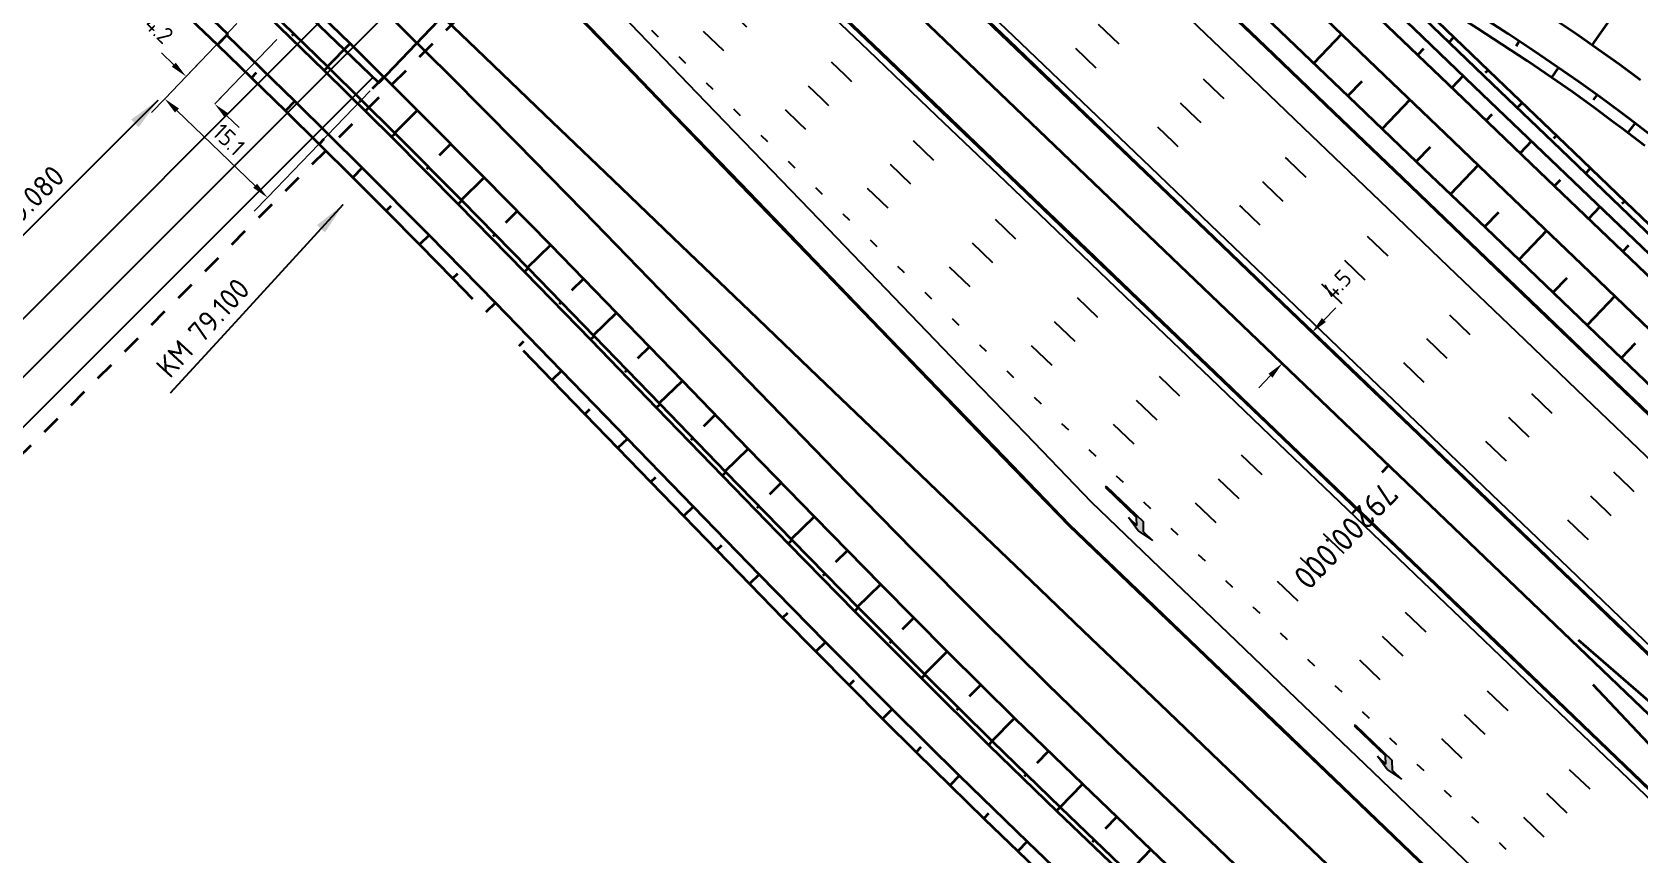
# Model space of a CAD drawing. Header units: metres. Extents: x 134219 to 139178, y 438661 to 444352.
# Drawn here: x 138157.6 to 138327.2, y 439430.1 to 439516.9 of the extents above; entities that cross this region are included whole.
import ezdxf

# ---------------------------------------------------------------- set-up
doc = ezdxf.new("R2010")
doc.units = ezdxf.units.M
for name, pattern in [('13strp', [4, 1, -3]), ('39strp', [12, 3, -9]), ('XX-FASEGRENS', [4, 2, -2])]:
    doc.linetypes.add(name, pattern=pattern)
doc.layers.get('DEFPOINTS').update_dxf_attribs({"color": 193})
for name, color, linetype, lineweight in [('N-WE-AM-KILOMETRERING-S', 7, 'Continuous', 25), ('N-WE-KG-FASEGRENS-G', 7, 'XX-FASEGRENS', 35), ('N-WE-KL-ET_LS_OV_KABEL-G', 10, 'KL-LS-OV-N', 35), ('N-WE-KL-ET_LS_OV_KABEL-M', 7, 'Continuous', 18), ('Utd-geleiderail-nw', 8, 'glm a2ee v014$0$f2m40080', 35), ('Utd-ondergr-nw', 8, '13strp', 35), ('X-XX-AL-AANPIJLING-G', 7, 'Continuous', 18), ('X-XX-AL-AANPIJLING-S', 7, 'Continuous', 25)]:
    doc.layers.add(name, color=color, linetype=linetype, lineweight=lineweight)
doc.layers.add('N-WE-KL-MONITORING-T25', color=2, linetype='Continuous')
doc.layers.add('Utd-weg-nw', color=8, linetype='Continuous')
doc.styles.add('alm a2ee v011$0$rtw_iso', font='NLCS-ISO.ttf')
doc.styles.add('ISO18', font='NLCS-ISO.ttf')
doc.styles.add('ISO25', font='NLCS-ISO.ttf')
doc.styles.add('NLCS_18', font='NLCS-ISO.ttf', dxfattribs={"height": 1.799999952316284})
doc.linetypes.add('glm a2ee v014$0$f2m40080', pattern='A,2,-1,[160,RTW.shx,S=0.5,R=0,X=0,Y=0],-1', length=4)
doc.linetypes.add('KL-LS-OV-N', pattern='A,4,-1,[103,NLCS.SHX,S=0.75,R=0,X=0,Y=0],-1,4,-1.5,["0V",Standard,S=1,R=0,X=0,Y=-0.5],-3', length=14.5)
doc.dimstyles.new('NLCS_t18_pijl_Dimension_l3_h1', dxfattribs={"dimtxt": 1.799999952316284, "dimasz": 1.8, "dimexe": 2, "dimexo": 2, "dimgap": 0.7, "dimtad": 1, "dimdec": 1, "dimzin": 0, "dimdsep": 46, "dimtxsty": 'NLCS_18', "dimcen": 2.5, "dimdle": 2, "dimclrd": 256, "dimclre": 256, "dimclrt": 256, "dimadec": 1, "dimazin": 0, "dimtfac": 1, "dimtdec": 1, "dimtofl": 0, "dimtmove": 1, "dimatfit": 0, "dimfxl": 0, "dimtolj": 1, "dimtzin": 0, "dimlwd": 18, "dimlwe": 18, "dimarcsym": 0})
doc.dimstyles.new('UTD', dxfattribs={"dimtxt": 1.8, "dimasz": 1.8, "dimexe": 0, "dimexo": 0, "dimgap": 0.5, "dimtad": 1, "dimdec": 1, "dimzin": 1, "dimdsep": 46, "dimtxsty": 'ISO18', "dimcen": 2.5, "dimclrd": 256, "dimclre": 256, "dimclrt": 1, "dimadec": 0, "dimazin": 0, "dimtfac": 1, "dimtdec": 1, "dimtmove": 0, "dimatfit": 3, "dimfxl": 0, "dimlwd": -1, "dimlwe": -1, "dimarcsym": 0})

# ---------------------------------------------------------------- blocks, each defined once
blk = doc.blocks.new('Dwm A2 aanvulling$0$pijlre_750')
blk.add_hatch(color=256).paths.add_polyline_path([(5.195908370714989, -0.3749999999999432), (3.999999999999678, -0.3749999999999431), (5.69999999999999, -0.6750000000000115), (7.499999999999659, -0.3750000000000568), (6.199999999999931, -0.3749999999999431), (5.450000000000045, 0.3749999999999432), (0, 0.375), (1.421085471520739e-14, 0.2250000000000227), (4.59590837071508, 0.2250000000000228)])
for p, q in [((0, 0.375), (5.450000000000017, 0.3749999999999432)), ((0, 0.375), (1.4210854715202e-14, 0.2250000000000796)), ((0, 0.2250000000000227), (4.59590837071508, 0.2250000000000227)), ((5.195908370714989, -0.3749999999999432), (4.59590837071508, 0.2250000000000227)), ((6.199999999999989, -0.375), (5.449999999999989, 0.375)), ((3.999999999999631, -0.3749999999999432), (5.195908370714989, -0.3749999999999432)), ((5.699999999999989, -0.6750000000000114), (4, -0.375)), ((5.699999999999989, -0.6750000000000114), (7.5, -0.375)), ((6.199999999999932, -0.3749999999999432), (7.500000000000171, -0.3750000000000568))]:
    blk.add_line(p, q)
blk = doc.blocks.new('*D506')
at = {"layer": 'DEFPOINTS', "color": 0, "transparency": 16777216}
for p in [(138292.7382424955, 439485.1908695087), (138289.5920107028, 439481.909346338), (138289.5920107028, 439481.909346338)]:
    blk.add_point(p, dxfattribs=at)
at = {"layer": 'N-WE-KL-ET_LS_OV_KABEL-M', "lineweight": 18, "transparency": 16777216}
for p, q in [((138292.7382424955, 439485.1908695087), (138291.2945823164, 439486.5750101401)), ((138289.5920107028, 439481.909346338), (138288.1483505237, 439483.2934869693))]:
    blk.add_line(p, q, dxfattribs=at)
at = {"layer": 'N-WE-KL-ET_LS_OV_KABEL-M', "linetype": 'Continuous', "lineweight": 18, "transparency": 16777216}
for p, q in [((138293.9839690637, 439486.4901636699), (138295.2296956319, 439487.789457831)), ((138288.3462841346, 439480.6100521768), (138287.1005575664, 439479.3107580157))]:
    blk.add_line(p, q, dxfattribs=at)
at = {"layer": 'N-WE-KL-ET_LS_OV_KABEL-M', "transparency": 16777216}
for points in [[(138293.7674200369, 439486.6977847646), (138294.2005180906, 439486.2825425752), (138292.7382424955, 439485.1908695087)], [(138288.1297351077, 439480.8176732715), (138288.5628331614, 439480.4024310821), (138289.5920107028, 439481.909346338)]]:
    blk.add_solid(points, dxfattribs=at)
at = {"layer": 'N-WE-KL-ET_LS_OV_KABEL-M', "transparency": 16777216, "insert": (138295.3808974318, 439490.2590652484), "char_height": 1.799999952316284, "attachment_point": 5, "rotation": 46.20578345149103, "style": 'NLCS_18'}
blk.add_mtext('\\A1;4.5', dxfattribs=at)
blk = doc.blocks.new('*D416')
at = {"layer": 'DEFPOINTS', "color": 0, "transparency": 16777216}
for p in [(138171.5767199156, 439509.8630472657), (138182.4297080916, 439499.423902519), (138182.4297080915, 439499.423902519)]:
    blk.add_point(p, dxfattribs=at)
at = {"layer": 'N-WE-KL-ET_LS_OV_KABEL-M', "lineweight": 18, "transparency": 16777216}
for p, q in [((138171.5767199155, 439509.8630472656), (138170.1902555026, 439508.4216186577)), ((138182.4297080915, 439499.423902519), (138181.0432436786, 439497.9824739111))]:
    blk.add_line(p, q, dxfattribs=at)
at = {"layer": 'N-WE-KL-ET_LS_OV_KABEL-M', "linetype": 'Continuous', "lineweight": 18, "transparency": 16777216}
blk.add_line((138172.8740056626, 439508.6152292939), (138181.1324223444, 439500.6717204906), dxfattribs=at)
at = {"layer": 'N-WE-KL-ET_LS_OV_KABEL-M', "transparency": 16777216}
for points in [[(138173.0819753245, 439508.8314435852), (138172.6660360007, 439508.3990150028), (138171.5767199155, 439509.8630472656)], [(138181.3403920063, 439500.8879347818), (138180.9244526825, 439500.4555061994), (138182.4297080915, 439499.423902519)]]:
    blk.add_solid(points, dxfattribs=at)
at = {"layer": 'N-WE-KL-ET_LS_OV_KABEL-M', "transparency": 16777216, "insert": (138178.3560165472, 439505.562276809), "char_height": 1.799999952316284, "attachment_point": 5, "rotation": 316.1134862241587, "style": 'NLCS_18'}
blk.add_mtext('\\A1;15.1', dxfattribs=at)
blk = doc.blocks.new('*D417')
at = {"layer": 'DEFPOINTS', "color": 0, "transparency": 16777216}
for p in [(138173.8372654156, 439512.213208527), (138176.8567035181, 439509.3089068827), (138176.8567035182, 439509.3089068828)]:
    blk.add_point(p, dxfattribs=at)
at = {"layer": 'N-WE-KL-ET_LS_OV_KABEL-M', "linetype": 'Continuous', "lineweight": 18, "transparency": 16777216}
for p, q in [((138172.5399796686, 439513.4610264986), (138171.2426939214, 439514.7088444702)), ((138178.1539892653, 439508.0610889111), (138179.4512750124, 439506.8132709395))]:
    blk.add_line(p, q, dxfattribs=at)
at = {"layer": 'N-WE-KL-ET_LS_OV_KABEL-M', "lineweight": 18, "transparency": 16777216}
for p, q in [((138173.8372654157, 439512.213208527), (138175.2237298286, 439513.6546371349)), ((138176.8567035182, 439509.3089068828), (138178.2431679311, 439510.7503354907))]:
    blk.add_line(p, q, dxfattribs=at)
at = {"layer": 'N-WE-KL-ET_LS_OV_KABEL-M', "transparency": 16777216}
for points in [[(138172.7479493305, 439513.6772407898), (138172.3320100066, 439513.2448122074), (138173.8372654157, 439512.213208527)], [(138178.3619589272, 439508.2773032023), (138177.9460196033, 439507.84487462), (138176.8567035182, 439509.3089068828)]]:
    blk.add_solid(points, dxfattribs=at)
at = {"layer": 'N-WE-KL-ET_LS_OV_KABEL-M', "transparency": 16777216, "insert": (138170.9795870949, 439517.1819383056), "char_height": 1.799999952316284, "attachment_point": 5, "rotation": 316.1134862244053, "style": 'NLCS_18'}
blk.add_mtext('\\A1;4.2', dxfattribs=at)
blk = doc.blocks.new('SAL-AM_KILOMETRERING-SO')
blk.add_lwpolyline([(-37, 0), (-28, 0), (-10, 0)])
at = {"style": 'ISO25'}
blk.add_text('KM', height=2.25, dxfattribs=at).set_placement((-36, 1))
blk.add_attdef('KM', (-31, 1), '', height=2.25, dxfattribs=at)

msp = doc.modelspace()

# ---------------------------------------------------------------- linework, layer by layer
at = {"layer": 'N-WE-KG-FASEGRENS-G'}
msp.add_line((138293.1951390869, 439608.9921483475), (138144.513216527, 439460.3162083622), dxfattribs=at)
at = {"layer": 'N-WE-KL-ET_LS_OV_KABEL-G', "elevation": 1.37949192828138, "flags": 128}
msp.add_lwpolyline([(138165.5447538795, 439600.7386003563), (138425.823441054, 439351.408441626), (138520.255649131, 439261.976351891), (138566.890607108, 439216.723339194), (138597.6478665852, 439187.421526507)], dxfattribs=at)
at = {"layer": 'N-WE-KL-ET_LS_OV_KABEL-G', "flags": 128}
msp.add_lwpolyline([(138208.2829448602, 439526.3020500853), (138194.1766166571, 439511.5540835012), (138186.1653091956, 439519.2599057898)], dxfattribs=at)
at = {"layer": 'N-WE-KL-ET_LS_OV_KABEL-M'}
for points in [[(138179.2062587663, 439517.7950471514), (138171.5767199156, 439509.8630472657)], [(138183.4078818313, 439516.1197963281), (138176.8567035182, 439509.3089068828)], [(138193.2586053747, 439510.6820943564), (138182.4297080917, 439499.4239025191)]]:
    msp.add_lwpolyline(points, dxfattribs=at)
at = {"layer": 'Utd-geleiderail-nw', "linetype": 'Continuous', "flags": 128}
for points in [[(138320.8285047903, 439452.7068555718), (138374.9943889105, 439405.7294733909)], [(138322.3641807384, 439447.9679811462), (138368.5606991667, 439399.0148117001), (138388.5882708042, 439379.8129413066), (138392.2224300882, 439376.3286119619)]]:
    msp.add_lwpolyline(points, dxfattribs=at)
at = {"layer": 'Utd-ondergr-nw', "color": 7, "linetype": 'Continuous'}
msp.add_line((138300.7962, 439471.12), (138300.1044, 439470.3982), dxfattribs=at)
at = {"layer": 'Utd-ondergr-nw', "linetype": 'Continuous', "flags": 128}
for points in [[(138048.3114865385, 439641.2600401377), (138055.5297874339, 439634.3393369809), (138062.7480883292, 439627.4186338242), (138069.9663892246, 439620.4979306674), (138077.18469012, 439613.5772275106), (138084.4029910153, 439606.6565243539), (138091.6212919107, 439599.7358211971), (138098.839592806, 439592.8151180404), (138106.0578937014, 439585.8944148836), (138113.2761945968, 439578.9737117268), (138120.4944954921, 439572.05300857), (138127.7127963875, 439565.1323054133), (138134.9310972828, 439558.2116022565), (138142.1493981782, 439551.2908990997), (138149.3676990735, 439544.370195943), (138156.5859999689, 439537.4494927862), (138163.8043008643, 439530.5287896295), (138171.0226017596, 439523.6080864727), (138178.240902655, 439516.6873833159)], [(138221.9633742295, 439581.641802259), (138224.4124207604, 439579.2937255712), (138231.6307216558, 439572.3730224145), (138238.8490225511, 439565.4523192577), (138246.0673234465, 439558.531616101), (138253.2856243418, 439551.6109129442), (138260.5039252372, 439544.6902097875), (138267.7222261326, 439537.7695066307), (138274.9405270279, 439530.8488034739), (138282.1588279233, 439523.9281003171), (138289.3771288186, 439517.0073971603), (138296.595429714, 439510.0866940036), (138303.8137306093, 439503.1659908468), (138311.0320315047, 439496.2452876901), (138318.2503324001, 439489.3245845333), (138325.4686332954, 439482.4038813766), (138332.6869341908, 439475.4831782198), (138339.9052350861, 439468.562475063), (138347.1235359815, 439461.6417719062), (138354.3418368768, 439454.7210687495), (138361.5601377722, 439447.8003655927), (138368.7784386676, 439440.879662436), (138375.9967395629, 439433.9589592792), (138383.2150404583, 439427.0382561224)], [(138327.410226004, 439511.8336567463), (138325.1968492789, 439513.4690362751), (138322.9465492538, 439515.0831185845), (138320.6614757051, 439516.6772235198), (138318.0316177856, 439518.4620299709), (138315.3627437258, 439520.225293624), (138312.6577527561, 439521.9694627819), (138309.919470554, 439523.6971448658), (138307.1506558367, 439525.4110929702), (138304.3540080049, 439527.1141928657), (138301.5321757357, 439528.8094504204), (138298.6877664283, 439530.4999794011), (138295.8233564107, 439532.1889896048), (138294.710034137, 439532.8429146205), (138287.1460601625, 439537.2188097097), (138278.4263374388, 439542.2511817844), (138274.0969896282, 439544.8539740364), (138269.7795893073, 439547.4949480593), (138267.0955522461, 439549.1415165117), (138265.460893489, 439550.1467283116), (138261.143489575, 439552.812693612), (138256.8299652263, 439555.4962302723), (138252.5276662635, 439558.197726594)], [(138252.5276662635, 439558.197726594), (138256.2130817771, 439554.6642542229), (138263.4313826725, 439547.7435510662), (138270.6496835678, 439540.8228479094), (138277.8679844632, 439533.9021447526), (138285.0862853586, 439526.9814415959), (138292.3045862539, 439520.0607384391), (138299.5228871493, 439513.1400352824), (138306.7411880446, 439506.2193321256), (138313.95948894, 439499.2986289688), (138321.1777898353, 439492.377925812), (138328.3960907307, 439485.4572226553), (138335.6143916261, 439478.5365194985), (138342.8326925214, 439471.6158163418), (138350.0509934168, 439464.695113185), (138357.2692943121, 439457.7744100282), (138364.4875952075, 439450.8537068715), (138371.7058961029, 439443.9330037147), (138378.9241969982, 439437.0123005579), (138386.1424978936, 439430.0915974011), (138390.2563538006, 439426.147348474), (138393.3607987889, 439423.1708942444), (138398.1971324637, 439418.533954026)], [(138210.2665110107, 439550.0901275505), (138217.4848119061, 439543.1694243937), (138224.7031128014, 439536.2487212369), (138231.9214136968, 439529.3280180802), (138239.1397145922, 439522.4073149234), (138246.3580154875, 439515.4866117666), (138253.5763163829, 439508.5659086098), (138260.7946172782, 439501.6452054531), (138268.0129181736, 439494.7245022963), (138275.231219069, 439487.8037991396), (138282.4495199643, 439480.8830959828), (138289.6678208597, 439473.962392826), (138296.886121755, 439467.0416896692), (138304.1044226504, 439460.1209865125), (138311.3227235457, 439453.2002833557), (138318.5410244411, 439446.279580199), (138325.7593253365, 439439.3588770422), (138332.9776262318, 439432.4381738855), (138340.1959271272, 439425.5174707287), (138347.4142280225, 439418.5967675719), (138354.6325289179, 439411.6760644151), (138361.8508298133, 439404.7553612583), (138369.0691307086, 439397.8346581016), (138373.8919866894, 439393.2106399157)], [(138210.3149559328, 439550.1406556568), (138217.5332568282, 439543.2199525), (138224.7515577236, 439536.2992493432), (138231.9698586189, 439529.3785461864), (138239.1881595143, 439522.4578430297), (138246.4064604096, 439515.5371398729), (138253.624761305, 439508.6164367161), (138260.8430622004, 439501.6957335594), (138268.0613630957, 439494.7750304026), (138275.2796639911, 439487.8543272458), (138282.4979648864, 439480.9336240891), (138289.7162657818, 439474.0129209323), (138296.9345666771, 439467.0922177755), (138304.1528675725, 439460.1715146188), (138311.3711684679, 439453.250811462), (138318.5894693632, 439446.3301083053), (138325.8077702586, 439439.4094051485), (138333.0260711539, 439432.4887019917), (138340.2443720493, 439425.5679988349), (138347.4626729446, 439418.6472956782), (138354.68097384, 439411.7265925214), (138361.8992747354, 439404.8058893646), (138369.1175756307, 439397.8851862079), (138373.9404153807, 439393.2611835837)], [(138153.4555572475, 439538.2690280716), (138155.4960437195, 439536.3126672364), (138162.7143446149, 439529.3919640797), (138169.9326455102, 439522.4712609229), (138177.1509464056, 439515.5505577662)], [(138197.6050845853, 439536.8842460623), (138204.5482875302, 439529.6766154449), (138211.4914904751, 439522.4689848276), (138218.43469342, 439515.2613542102), (138225.3778963648, 439508.0537235929), (138232.3210993097, 439500.8460929755), (138239.2643022546, 439493.6384623581), (138246.2075051995, 439486.4308317408), (138253.1507081444, 439479.2232011234), (138260.0939110892, 439472.0155705061), (138267.0371140341, 439464.8079398887), (138274.2554149294, 439457.8872367319), (138281.4737158248, 439450.9665335751), (138288.6920167202, 439444.0458304184), (138295.9103176155, 439437.1251272616), (138303.1286185109, 439430.2044241049), (138310.3469194062, 439423.2837209481)], [(138197.6535295075, 439536.9347741686), (138204.5967324523, 439529.7271435512), (138211.5399353972, 439522.5195129339), (138218.4831383421, 439515.3118823165), (138225.4263412869, 439508.1042516992), (138232.3695442318, 439500.8966210818), (138239.3127471767, 439493.6889904644), (138246.2559501216, 439486.4813598471), (138253.1991530665, 439479.2737292297), (138260.1423560113, 439472.0660986124), (138267.0855589562, 439464.858467995), (138274.3038598516, 439457.9377648382), (138281.5221607469, 439451.0170616814), (138288.7404616423, 439444.0963585247), (138295.9587625376, 439437.1756553679), (138303.177063433, 439430.2549522112), (138310.3953643283, 439423.3342490544)], [(138281.7856373235, 439535.6874800649), (138287.8545666213, 439529.868761954), (138295.0728675166, 439522.9480587972), (138302.291168412, 439516.0273556405), (138309.5094693073, 439509.1066524837), (138316.7277702027, 439502.185949327), (138323.9460710981, 439495.2652461702), (138331.1643719934, 439488.3445430134), (138338.3826728888, 439481.4238398566), (138345.6009737841, 439474.5031366999), (138352.8192746795, 439467.5824335431), (138360.0375755749, 439460.6617303864), (138367.2558764702, 439453.7410272296), (138374.4741773656, 439446.8203240728), (138381.6924782609, 439439.8996209161), (138384.8682237111, 439436.8548058161)], [(138328.5681356104, 439505.9414946997), (138326.150987883, 439507.7960711665), (138325.288262934, 439508.4428938927), (138323.1177407828, 439510.0518286634), (138320.9073273272, 439511.6419597777), (138318.6590980609, 439513.2144957266), (138316.0672456392, 439514.9776014567), (138313.4322976399, 439516.7219555146), (138310.7570801782, 439518.4498827286), (138308.0443567362, 439520.1638817606), (138305.2968340935, 439521.8666120569), (138302.5171694001, 439523.5608811793), (138299.7079782897, 439525.2496324927), (138296.8718439428, 439526.9359331715), (138294.011327007, 439528.622962482), (138292.8983334917, 439529.2767204627), (138285.329943798, 439533.6548622702), (138281.7856376272, 439535.6874803816)], [(138190.0234542771, 439528.9765974315), (138197.2417551725, 439522.0558942747), (138204.4600560678, 439515.1351911179), (138211.6783569632, 439508.2144879611), (138218.8966578585, 439501.2937848044), (138226.1149587539, 439494.3730816476), (138233.3332596493, 439487.4523784908), (138240.5515605446, 439480.5316753341), (138247.76986144, 439473.6109721773), (138254.9881623353, 439466.6902690206), (138262.2064632307, 439459.7695658638), (138269.424764126, 439452.848862707), (138276.6430650214, 439445.9281595502), (138283.8613659168, 439439.0074563935), (138291.0796668121, 439432.0867532367), (138298.2979677075, 439425.16605008)], [(138187.4281231199, 439526.2696642209), (138194.6055726424, 439519.3063530379), (138201.7109315071, 439512.2678512208), (138208.7586178455, 439505.1691968961), (138215.7630497891, 439498.0254281908), (138222.7386454696, 439490.8515832318), (138229.6998230185, 439483.6627001459), (138236.6610005674, 439476.4738170601), (138243.636596248, 439469.2999721011), (138250.6410281916, 439462.1562033958), (138257.6887145299, 439455.0575490711), (138264.7940733946, 439448.0190472539), (138271.9715229172, 439441.055736071), (138279.1898238125, 439434.1350329143), (138286.4081247079, 439427.2143297575)], [(138294.2642848323, 439526.1271973483), (138296.2737491681, 439524.2005796616), (138303.4920500636, 439517.279876505), (138310.710350959, 439510.3591733483), (138317.9286518544, 439503.4384701916), (138325.1469527498, 439496.5177670349), (138332.3652536453, 439489.5970638782), (138339.5835545407, 439482.6763607215), (138346.8018554361, 439475.7556575648), (138354.0201563316, 439468.8349544081), (138361.238457227, 439461.9142512514), (138368.4567581224, 439454.9935480948), (138375.6750590178, 439448.0728449381), (138382.8933599133, 439441.1521417813), (138384.6235052856, 439439.493327233)], [(138183.9677715415, 439522.6605137732), (138191.1452210641, 439515.6972025902), (138198.2505799288, 439508.6587007731), (138205.2982662671, 439501.5600464484), (138212.3026982108, 439494.4162777431), (138219.2782938913, 439487.2424327841), (138226.2394714401, 439480.0535496982), (138233.200648989, 439472.8646666124), (138240.1762446696, 439465.6908216534), (138247.1806766132, 439458.5470529482), (138254.2283629516, 439451.4483986234), (138261.3337218162, 439444.4098968062), (138268.5111713388, 439437.4465856234), (138275.7294722341, 439430.5258824666), (138282.9477731295, 439423.6051793098), (138290.1660740249, 439416.6844761531), (138297.3843749202, 439409.7637729963), (138304.6026758156, 439402.8430698396), (138311.8209767109, 439395.9223666828), (138319.0392776063, 439389.0016635261), (138326.2575785017, 439382.0809603693), (138329.9511760056, 439378.5396433369)], [(138253.4378948169, 439522.8709335825), (138260.6561957122, 439515.9502304257), (138267.8744966076, 439509.029527269), (138275.0927975029, 439502.1088241122), (138282.3110983983, 439495.1881209555), (138289.5293992936, 439488.2674177987), (138296.747700189, 439481.346714642), (138303.9660010844, 439474.4260114852), (138311.1843019797, 439467.5053083284), (138318.4026028751, 439460.5846051716), (138325.6209037704, 439453.6639020149), (138332.8392046658, 439446.7431988581)], [(138253.486339739, 439522.9214616888), (138260.7046406343, 439516.000758532), (138267.9229415297, 439509.0800553753), (138275.141242425, 439502.1593522185), (138282.3595433204, 439495.2386490618), (138289.5778442158, 439488.317945905), (138296.7961451111, 439481.3972427482), (138304.0144460065, 439474.4765395914), (138311.2327469018, 439467.5558364347), (138318.4510477972, 439460.6351332779), (138325.6693486926, 439453.7144301212), (138332.8876495879, 439446.7937269644)], [(138280.5532247909, 439522.2534545094), (138287.7715256862, 439515.3327513526), (138294.9898265816, 439508.4120481959), (138302.2081274769, 439501.4913450391), (138309.4264283723, 439494.5706418824), (138316.6447292677, 439487.6499387256), (138323.863030163, 439480.7292355688), (138331.0813310584, 439473.808532412)], [(138280.601669713, 439522.3039826157), (138287.8199706083, 439515.3832794589), (138295.0382715037, 439508.4625763022), (138302.2565723991, 439501.5418731454), (138309.4748732944, 439494.6211699886), (138316.6931741898, 439487.7004668319), (138323.9114750851, 439480.7797636751), (138331.1297759805, 439473.8590605183)], [(138299.9686067974, 439522.7361058178), (138304.5301555371, 439518.3626216393), (138311.7484564325, 439511.4419184826), (138318.9667573279, 439504.5212153259), (138326.1850582233, 439497.6005121692), (138333.4033591188, 439490.6798090125), (138340.6216600142, 439483.7591058558), (138347.8399609097, 439476.8384026992), (138355.0582618051, 439469.9176995424), (138362.2765627005, 439462.9969963857), (138369.4948635959, 439456.0762932291), (138376.7131644913, 439449.1555900724), (138383.9314653868, 439442.2348869157), (138385.6616107591, 439440.5760723673)], [(138300.4267821613, 439523.3357939431), (138305.0491823225, 439518.9039671392), (138312.2674832179, 439511.9832639825), (138319.4857841133, 439505.0625608258), (138326.7040850088, 439498.141857669), (138333.9223859042, 439491.2211545124), (138341.1406867996, 439484.3004513557), (138348.3589876951, 439477.379748199), (138355.5772885905, 439470.4590450423), (138362.7955894859, 439463.5383418857), (138370.0138903813, 439456.6176387289), (138377.2321912768, 439449.6969355723), (138384.4504921722, 439442.7762324155), (138386.2474818382, 439441.0533294451)], [(138327.8702575542, 439504.8745229717), (138325.4689928204, 439506.7188779692), (138324.6119210225, 439507.3621422707), (138322.4550580838, 439508.9626481963), (138320.2573578366, 439510.5451452487), (138318.020872098, 439512.110806427), (138315.4411333232, 439513.8669953981), (138312.816998715, 439515.6053223238), (138310.1512710844, 439517.3280726771), (138307.4466940898, 439519.0377104544), (138304.7059579567, 439520.7368652531), (138301.931706368, 439522.4283197074), (138300.426782172, 439523.3357939543)], [(138322.2960724772, 439515.5369018951), (138325.734546962, 439520.4330782351)], [(138181.2514137184, 439519.8273496188), (138188.428863241, 439512.8640384359), (138195.5342221057, 439505.8255366188), (138202.5819084441, 439498.7268822941), (138209.5863403877, 439491.5831135888), (138216.5619360682, 439484.4092686298), (138223.5231136171, 439477.2203855439), (138230.484291166, 439470.031502458), (138237.4598868465, 439462.857657499), (138244.4643187901, 439455.7138887938), (138251.5120051285, 439448.6152344691), (138258.6173639932, 439441.5767326519), (138265.7948135157, 439434.613421469), (138273.0131144111, 439427.6927183123), (138280.2314153064, 439420.7720151555), (138287.4497162018, 439413.8513119987), (138294.6680170971, 439406.9306088419), (138301.8863179925, 439400.0099056852), (138309.1046188879, 439393.0892025284), (138316.3229197832, 439386.1684993717), (138323.5412206786, 439379.2477962149), (138326.2062103049, 439376.6926793825)], [(138181.6147324682, 439520.2062914688), (138188.7921819908, 439513.2429802858), (138195.8975408555, 439506.2044784687), (138202.9452271938, 439499.105824144), (138209.9496591375, 439491.9620554387), (138216.925254818, 439484.7882104797), (138223.8864323669, 439477.5993273938), (138230.8476099158, 439470.410444308), (138237.8232055963, 439463.236599349), (138244.8276375399, 439456.0928306437), (138251.8753238783, 439448.994176319), (138258.980682743, 439441.9556745018), (138266.1581322655, 439434.9923633189), (138273.3764331609, 439428.0716601622), (138280.5947340562, 439421.1509570054), (138287.8130349516, 439414.2302538487), (138295.0313358469, 439407.3095506919), (138302.2496367423, 439400.3888475351), (138309.4679376376, 439393.4681443783), (138316.686238533, 439386.5474412216), (138323.9045394284, 439379.6267380648), (138326.9484898517, 439376.7082843166)], [(138178.240902655, 439516.6873833159), (138177.1509464056, 439515.5505577662)], [(138178.137275006, 439516.5789418097), (138177.1509464056, 439515.5505577662)], [(138177.1509464056, 439515.5505577662), (138180.7495836323, 439512.0792408869), (138184.3283959282, 439508.5872465833), (138187.8891855595, 439505.076454621), (138191.4337547928, 439501.5487447661), (138194.9639058946, 439498.0059967843), (138198.4814411312, 439494.4500904414), (138201.9881627691, 439490.8829055034), (138204.0933272102, 439488.7302695476)], [(138178.1370972979, 439516.5791142159), (138185.3145468205, 439509.615803033), (138192.4199056852, 439502.5773012158), (138199.4675920235, 439495.4786468911), (138206.4720239671, 439488.3348781859), (138213.4476196476, 439481.1610332269), (138220.4087971965, 439473.972150141), (138227.3699747454, 439466.7832670551), (138234.3455704259, 439459.6094220961), (138241.3500023696, 439452.4656533909), (138248.3976887079, 439445.3669990662), (138255.5030475726, 439438.328497249), (138262.6804970952, 439431.3651860661), (138269.8987979905, 439424.4444829093), (138277.1170988859, 439417.5237797525), (138284.3353997812, 439410.6030765958), (138291.5537006766, 439403.682373439), (138298.772001572, 439396.7616702823), (138305.9903024673, 439389.8409671255), (138313.2086033627, 439382.9202639688), (138320.426904258, 439375.999560812), (138323.0918938843, 439373.4444439795)], [(138185.0228311328, 439516.5341625019), (138185.2056025226, 439516.7225545887)], [(138188.7792861879, 439513.255491344), (138191.1593474179, 439515.6832091567)], [(138295.8374716356, 439516.6735076534), (138292.9100142003, 439513.6201663746)], [(138307.1869076929, 439515.8154026611), (138307.7059344783, 439516.356748161)], [(138314.2682957209, 439515.4062989222), (138314.6188220127, 439515.9364680572)], [(138304.4912953496, 439515.1198821809), (138303.8908545238, 439514.4936217487)], [(138181.2392193361, 439512.58687845), (138180.7495621026, 439512.0792616549)], [(138188.4287057674, 439512.8641912114), (138188.7942277073, 439513.2409538183)], [(138193.5152920646, 439510.9568721319), (138194.7115405073, 439512.1644400149)], [(138308.7008866231, 439512.2857910349), (138307.5000049715, 439511.0332701703)], [(138311.0555715333, 439512.6257238326), (138311.315084926, 439512.8963965826)], [(138318.0418848331, 439512.096096374), (138318.7641747149, 439513.1409993006)], [(138297.9828933656, 439511.6864854356), (138296.519164648, 439510.1598147962)], [(138322.4692035942, 439509.7355470338), (138322.8430562066, 439510.2494317364)], [(138185.3232599769, 439509.607171862), (138184.3282325217, 439508.5874060257)], [(138192.1656028997, 439509.5318801914), (138192.3503049862, 439509.7183370347)], [(138195.8611807214, 439506.2404964764), (138198.2636252235, 439508.6455611364)], [(138303.0557725309, 439509.7528044966), (138300.1283150956, 439506.6994632179)], [(138314.4052085883, 439508.8946995044), (138314.9242353737, 439509.4360450043)], [(138311.709596245, 439508.1991790243), (138311.1091554192, 439507.572918592)], [(138326.0806701013, 439506.2490630279), (138326.8503687964, 439507.2594654106)], [(138188.3847077519, 439505.5800615152), (138187.8886716597, 439505.0769613051)], [(138195.5330942382, 439505.8266538737), (138195.9039973841, 439506.1979752472)], [(138200.5803369943, 439503.8999560648), (138201.7863900579, 439505.0973201073)], [(138315.9191875186, 439505.3650878782), (138314.7183058669, 439504.1125670135)], [(138318.2738724287, 439505.705020676), (138318.5333858214, 439505.9756934259)], [(138305.201194261, 439504.7657822788), (138303.7374655433, 439503.2391116395)], [(138192.4396033772, 439502.5574610726), (138191.432623225, 439501.5498709517)], [(138199.2420854062, 439502.4633025522), (138199.4283021705, 439502.6481831293)], [(138310.2740734263, 439502.8321013398), (138307.346615991, 439499.7787600611)], [(138321.6235094838, 439501.9739963477), (138322.1425362692, 439502.5153418476)], [(138202.8895745744, 439499.1618792362), (138205.3090865232, 439501.5490109487)], [(138318.9278971404, 439501.2784758675), (138318.3274563146, 439500.6522154352)], [(138195.4640715346, 439498.5066634215), (138194.9618571815, 439498.0080528079)], [(138202.5786336481, 439498.7301807729), (138202.9521774956, 439499.0987355823)], [(138323.137488414, 439498.4443847215), (138321.9366067622, 439497.1918638568)], [(138325.4921733242, 439498.7843175193), (138325.7516867169, 439499.0549902692)], [(138207.5963372794, 439496.7892259095), (138208.8096273755, 439497.9788350381)], [(138312.4194951564, 439497.8450791221), (138310.9557664387, 439496.3184084827)], [(138199.4922890052, 439495.4534586209), (138198.4781660628, 439494.4534012359)], [(138206.2665302609, 439495.343707547), (138206.4538652387, 439495.5273899662)], [(138317.4923743216, 439495.9113981831), (138314.5649168863, 439492.8580569043)], [(138209.8786401253, 439492.0344872078), (138212.310136591, 439494.4086279611)], [(138326.1461980358, 439494.3577727108), (138325.5457572099, 439493.7315122784)], [(138209.5797361958, 439491.5898491556), (138209.9551474273, 439491.9564111694)], [(138202.4895223574, 439491.3840810745), (138201.98336157, 439490.8877894853)], [(138214.5777318024, 439489.6395189129), (138215.7957902049, 439490.8239106478)], [(138319.6377960517, 439490.9243759653), (138318.174067334, 439489.397705326)], [(138206.4984457704, 439488.3077054641), (138205.4792713792, 439487.3130723001)], [(138213.2534899446, 439488.1880352771), (138213.4415619411, 439488.3709113311)], [(138324.710675217, 439488.9906950263), (138321.7832177817, 439485.9373537475)], [(138216.8428651601, 439484.8729416853), (138219.2814371051, 439487.2391867532)], [(138216.5510715727, 439484.4204418987), (138216.9275918628, 439484.7857969883)], [(138209.4768216489, 439484.2261088609), (138208.9677361511, 439483.7310887108)], [(138209.4220645159, 439483.2631458678), (138212.4614687553, 439480.1324767771), (138215.942958663, 439476.5389751171), (138219.4226463042, 439472.9435936912), (138222.9023339455, 439469.3482122654), (138226.3838238531, 439465.7547106054), (138229.8689182937, 439462.164968477), (138233.3594195336, 439458.5808656464), (138236.8571298393, 439455.0042818791), (138240.3638514773, 439451.4370969411), (138243.8813867139, 439447.8811905983), (138247.4115378156, 439444.3384426165), (138250.956107049, 439440.8107327615), (138254.5168966803, 439437.2999407992), (138258.0957089761, 439433.8079464955), (138261.6943462029, 439430.3366296163), (138268.9126470982, 439423.4159264596)], [(138221.5392003564, 439482.4654547495), (138222.7596260243, 439483.6472235668)], [(138326.8560969471, 439484.0036728085), (138325.3923682294, 439482.4770021692)], [(138213.4727986215, 439481.1350306292), (138212.4506067087, 439480.1436649808)], [(138220.2177220446, 439481.0109715674), (138220.4061603192, 439481.1934418496)], [(138223.7969514749, 439477.6917352754), (138226.2378149457, 439480.0552603778)], [(138216.4407515595, 439477.0474427831), (138215.9297413551, 439476.5526176722)], [(138223.5074726903, 439477.2365380976), (138223.8843526305, 439477.60147516)], [(138228.4955776156, 439475.2815289745), (138229.7160038706, 439476.4632971854)], [(138220.4302128935, 439473.9500339199), (138219.4070032964, 439472.9597568028)], [(138227.174100747, 439473.8270443021), (138227.3625398775, 439474.0095137003)], [(138230.7557937991, 439470.5052638013), (138233.19419279, 439472.8713339986)], [(138223.3962013915, 439469.8626126882), (138222.8842581396, 439469.3668890615)], [(138230.4638505247, 439470.0526117287), (138230.8403514705, 439470.4179401827)], [(138235.4617724256, 439468.1022132696), (138236.6798325853, 439469.2866031972)], [(138227.3855977, 439466.7672000898), (138226.3633714262, 439465.7758210587)], [(138234.1375348869, 439466.6507251918), (138234.3256094455, 439466.833598611)], [(138237.7342859435, 439463.3280461346), (138240.165486187, 439465.7018858964)], [(138230.3580854222, 439462.6860842827), (138229.8462061759, 439462.1883625766)], [(138237.4351138791, 439462.8831345242), (138237.8105048447, 439463.2496610611)], [(138242.4526882001, 439460.9420588244), (138243.6659812393, 439462.1316649513)], [(138234.3538504407, 439459.6009773699), (138233.334620397, 439458.6063297988)], [(138241.1228884154, 439459.4965330841), (138241.3102276842, 439459.680211127)], [(138244.74735303, 439456.1747122258), (138247.1665220627, 439458.5614890702)], [(138244.436089849, 439455.7426792835), (138244.8096247026, 439456.1112018042)], [(138237.3412633925, 439455.53236266), (138236.8304645358, 439455.0315484859)], [(138249.4831401822, 439453.8157991194), (138250.6891973957, 439455.013158982)], [(138248.144898794, 439452.3791353333), (138248.3311216085, 439452.5640098165)], [(138241.3497542893, 439452.4659064061), (138240.3355788285, 439451.4658570702)], [(138251.8098082778, 439449.0601657202), (138254.211962177, 439451.4649180064)], [(138244.3604595525, 439448.4160934688), (138243.8517905243, 439447.9111096385)], [(138251.4814405384, 439448.6460200985), (138251.8523497701, 439449.0173165731)], [(138256.5677650985, 439446.7384484436), (138257.7640189256, 439447.9460109929)], [(138248.3879799909, 439445.3767779956), (138247.3809109479, 439444.3691787721)], [(138255.2180891677, 439445.3134433936), (138255.4027991041, 439445.4998924609)], [(138258.9362685361, 439441.9996707984), (138261.31621193, 439444.4272419352)], [(138251.4301757954, 439441.3521582544), (138250.9247323717, 439440.8419582083)], [(138258.5855718792, 439441.6082256217), (138258.9530533431, 439441.9830439261)], [(138263.7209385929, 439439.7253729833), (138264.9046849179, 439440.9454729574)], [(138255.4828094704, 439438.3485449231), (138254.4850246703, 439437.3313652888)], [(138262.3566769352, 439438.3146921743), (138262.5394552572, 439438.5030775358)], [(138266.1330736249, 439435.016674338), (138268.493337005, 439437.463887872)], [(138258.5645950421, 439434.3557598436), (138258.0635317318, 439433.8393431558)], [(138265.7625505367, 439434.6447218859), (138266.1269875339, 439435.0225788512)], [(138270.9258558059, 439432.7763294367), (138272.1023844021, 439434.0034319028)], [(138262.650284529, 439431.3944972439), (138261.6619708846, 439430.3678594908)], [(138269.5531775332, 439431.3736489377), (138269.7348394486, 439431.5631174268)], [(138273.3585245533, 439428.0888304296), (138275.7115335331, 439430.5430815868)]]:
    msp.add_lwpolyline(points, dxfattribs=at)
at = {"layer": 'Utd-weg-nw', "linetype": '39strp', "flags": 128}
for points in [[(138073.3587810831, 439711.2773342855), (138073.6309110268, 439711.0164237766), (138080.8492119222, 439704.0957206198), (138088.0675128176, 439697.175017463), (138095.2858137129, 439690.2543143063), (138102.5041146083, 439683.3336111495), (138109.7224155036, 439676.4129079927), (138116.940716399, 439669.492204836), (138124.1590172944, 439662.5715016792), (138131.3773181897, 439655.6507985225), (138138.5956190851, 439648.7300953657), (138145.8139199804, 439641.8093922089), (138153.0322208758, 439634.8886890521), (138160.2505217711, 439627.9679858953), (138167.4688226665, 439621.0472827386), (138174.6871235619, 439614.1265795819), (138181.9054244572, 439607.2058764251), (138189.1237253526, 439600.2851732683), (138196.3420262479, 439593.3644701116), (138203.5603271433, 439586.4437669548), (138210.7786280386, 439579.523063798), (138217.996928934, 439572.6023606412), (138225.2152298294, 439565.6816574845), (138232.4335307247, 439558.7609543277), (138239.6518316201, 439551.840251171), (138246.8701325154, 439544.9195480142), (138254.0884334108, 439537.9988448574), (138261.3067343062, 439531.0781417007), (138268.5250352015, 439524.1574385439), (138275.7433360969, 439517.2367353871), (138282.9616369922, 439510.3160322303), (138290.1799378876, 439503.3953290736), (138297.3982387829, 439496.4746259168), (138304.6165396783, 439489.5539227601), (138311.8348405737, 439482.6332196033), (138319.053141469, 439475.7125164465), (138326.2714423644, 439468.7918132897), (138333.4897432597, 439461.871110133), (138340.7080441551, 439454.9504069762), (138347.9263450505, 439448.0297038195), (138355.1446459458, 439441.1090006627), (138362.3629468412, 439434.188297506), (138369.5812477365, 439427.2675943492), (138376.7995486319, 439420.3468911924), (138384.0178495272, 439413.4261880356), (138388.8556897745, 439408.787803358)], [(138070.9365349782, 439708.7509289721), (138071.208664922, 439708.4900184632), (138078.4269658173, 439701.5693153064), (138085.6452667127, 439694.6486121496), (138092.863567608, 439687.7279089928), (138100.0818685034, 439680.8072058361), (138107.3001693987, 439673.8865026793), (138114.5184702941, 439666.9657995226), (138121.7367711895, 439660.0450963658), (138128.9550720848, 439653.1243932091), (138136.1733729802, 439646.2036900523), (138143.3916738755, 439639.2829868955), (138150.6099747709, 439632.3622837387), (138157.8282756663, 439625.4415805819), (138165.0465765616, 439618.5208774252), (138172.264877457, 439611.6001742685), (138179.4831783523, 439604.6794711117), (138186.7014792477, 439597.7587679549), (138193.919780143, 439590.8380647982), (138201.1380810384, 439583.9173616414), (138208.3563819338, 439576.9966584846), (138215.5746828291, 439570.0759553278), (138222.7929837245, 439563.1552521711), (138230.0112846198, 439556.2345490143), (138237.2295855152, 439549.3138458576), (138244.4478864105, 439542.3931427008), (138251.6661873059, 439535.472439544), (138258.8844882013, 439528.5517363872), (138266.1027890966, 439521.6310332305), (138273.321089992, 439514.7103300737), (138280.5393908873, 439507.7896269169), (138287.7576917827, 439500.8689237602), (138294.9759926781, 439493.9482206034), (138302.1942935734, 439487.0275174467), (138309.4125944688, 439480.1068142899), (138316.6308953641, 439473.1861111331), (138323.8491962595, 439466.2654079763), (138331.0674971548, 439459.3447048196), (138338.2857980502, 439452.4240016628), (138345.5040989456, 439445.5032985061), (138352.7223998409, 439438.5825953493), (138359.9407007363, 439431.6618921926), (138367.1590016316, 439424.7411890358), (138374.377302527, 439417.820485879), (138381.5956034223, 439410.8997827222), (138386.4277214091, 439406.2668843865)], [(138068.5142888734, 439706.2245236587), (138068.7864188171, 439705.9636131498), (138076.0047197124, 439699.042909993), (138083.2230206078, 439692.1222068362), (138090.4413215031, 439685.2015036794), (138097.6596223985, 439678.2808005227), (138104.8779232939, 439671.3600973659), (138112.0962241892, 439664.4393942092), (138119.3145250846, 439657.5186910524), (138126.5328259799, 439650.5979878957), (138133.7511268753, 439643.6772847389), (138140.9694277706, 439636.7565815821), (138148.187728666, 439629.8358784253), (138155.4060295614, 439622.9151752685), (138162.6243304567, 439615.9944721118), (138169.8426313521, 439609.0737689551), (138177.0609322474, 439602.1530657983), (138184.2792331428, 439595.2323626415), (138191.4975340381, 439588.3116594848), (138198.7158349335, 439581.390956328), (138205.9341358289, 439574.4702531712), (138213.1524367242, 439567.5495500144), (138220.3707376196, 439560.6288468577), (138227.5890385149, 439553.7081437009), (138234.8073394103, 439546.7874405442), (138242.0256403057, 439539.8667373874), (138249.243941201, 439532.9460342306), (138256.4622420964, 439526.0253310738), (138263.6805429917, 439519.1046279171), (138270.8988438871, 439512.1839247603), (138278.1171447824, 439505.2632216035), (138285.3354456778, 439498.3425184468), (138292.5537465732, 439491.42181529), (138299.7720474685, 439484.5011121333), (138306.9903483639, 439477.5804089765), (138314.2086492592, 439470.6597058197), (138321.4269501546, 439463.7390026629), (138328.64525105, 439456.8182995062), (138335.8635519453, 439449.8975963494), (138343.0818528407, 439442.9768931927), (138350.300153736, 439436.0561900359), (138357.5184546314, 439429.1354868792), (138364.7367555267, 439422.2147837224), (138371.9550564221, 439415.2940805656), (138379.1733573175, 439408.3733774088), (138383.9997530436, 439403.745965415)], [(138207.2906086533, 439546.9862581654), (138214.5089095487, 439540.0655550087), (138221.727210444, 439533.1448518519), (138228.9455113394, 439526.2241486951), (138236.1638122348, 439519.3034455384), (138243.3821131301, 439512.3827423816), (138250.6004140255, 439505.4620392248), (138257.8187149208, 439498.5413360681), (138265.0370158162, 439491.6206329113), (138272.2553167116, 439484.6999297545), (138279.4736176069, 439477.7792265977), (138286.6919185023, 439470.858523441), (138293.9102193976, 439463.9378202842), (138301.128520293, 439457.0171171275), (138308.3468211883, 439450.0964139707), (138315.5651220837, 439443.175710814), (138322.7834229791, 439436.2550076572), (138330.0017238744, 439429.3343045004), (138337.2200247698, 439422.4136013436), (138344.4383256651, 439415.4928981869), (138351.6566265605, 439408.5721950301), (138358.8749274559, 439401.6514918733), (138366.0932283512, 439394.7307887166), (138370.9170813688, 439390.1058146)], [(138204.8683625484, 439544.459852852), (138212.0866634438, 439537.5391496953), (138219.3049643392, 439530.6184465385), (138226.5232652345, 439523.6977433817), (138233.7415661299, 439516.777040225), (138240.9598670252, 439509.8563370682), (138248.1781679206, 439502.9356339114), (138255.3964688159, 439496.0149307547), (138262.6147697113, 439489.0942275979), (138269.8330706067, 439482.1735244411), (138277.051371502, 439475.2528212843), (138284.2696723974, 439468.3321181276), (138291.4879732927, 439461.4114149708), (138298.7062741881, 439454.4907118141), (138305.9245750835, 439447.5700086573), (138313.1428759788, 439440.6493055006), (138320.3611768742, 439433.7286023438), (138327.5794777695, 439426.807899187), (138334.7977786649, 439419.8871960302), (138342.0160795602, 439412.9664928735), (138349.2343804556, 439406.0457897167), (138356.452681351, 439399.1250865599), (138363.6709822463, 439392.2043834032), (138368.4956468055, 439387.5786312034)], [(138202.4461164435, 439541.9334475386), (138209.6644173389, 439535.0127443818), (138216.8827182343, 439528.0920412251), (138224.1010191296, 439521.1713380683), (138231.319320025, 439514.2506349116), (138238.5376209203, 439507.3299317548), (138245.7559218157, 439500.409228598), (138252.9742227111, 439493.4885254413), (138260.1925236064, 439486.5678222845), (138267.4108245018, 439479.6471191277), (138274.6291253971, 439472.7264159709), (138281.8474262925, 439465.8057128142), (138289.0657271878, 439458.8850096574), (138296.2840280832, 439451.9643065007), (138303.5023289786, 439445.0436033439), (138310.7206298739, 439438.1229001872), (138317.9389307693, 439431.2021970304), (138325.1572316646, 439424.2814938736), (138332.37553256, 439417.3607907168), (138339.5938334554, 439410.4400875601), (138346.8121343507, 439403.5193844033), (138354.0304352461, 439396.5986812465), (138361.2487361414, 439389.6779780898), (138366.0742122422, 439385.0514478069)]]:
    msp.add_lwpolyline(points, dxfattribs=at)
at = {"layer": 'Utd-weg-nw', "linetype": 'Continuous', "flags": 128}
for points in [[(138209.7820617898, 439549.5848464878), (138217.0003626851, 439542.664143331), (138224.2186635805, 439535.7434401743), (138231.4369644758, 439528.8227370175), (138238.6552653712, 439521.9020338607), (138245.8735662666, 439514.9813307039), (138253.0918671619, 439508.0606275472), (138260.3101680573, 439501.1399243904), (138267.5284689526, 439494.2192212336), (138274.746769848, 439487.2985180769), (138281.9650707433, 439480.3778149201), (138289.1833716387, 439473.4571117634), (138296.4016725341, 439466.5364086066), (138303.6199734294, 439459.6157054498), (138310.8382743248, 439452.695002293), (138318.0565752201, 439445.7742991363), (138325.2748761155, 439438.8535959795), (138332.4931770109, 439431.9328928228), (138339.7114779062, 439425.012189666), (138346.9297788016, 439418.0914865092), (138354.1480796969, 439411.1707833525), (138361.3663805923, 439404.2500801957), (138368.5846814876, 439397.3293770389), (138373.4076997768, 439392.7052032364)], [(138199.971965065, 439539.3529049685), (138206.9151680098, 439532.1452743512), (138213.8583709547, 439524.9376437338), (138220.8015738996, 439517.7300131164), (138227.7447768445, 439510.5223824991), (138234.6879797893, 439503.3147518818), (138241.6311827342, 439496.1071212643), (138248.5743856791, 439488.899490647), (138255.517588624, 439481.6918600296), (138262.4607915689, 439474.4842294123), (138269.4039945137, 439467.2765987949), (138276.6222954091, 439460.3558956382), (138283.8405963044, 439453.4351924814), (138291.0588971998, 439446.5144893246), (138298.2771980951, 439439.5937861679), (138305.4954989905, 439432.6730830111), (138312.7137998859, 439425.7523798543)], [(138253.9707889599, 439523.4267427515), (138261.1890898553, 439516.5060395947), (138268.4073907507, 439509.585336438), (138275.625691646, 439502.6646332812), (138282.8439925414, 439495.7439301244), (138290.0622934367, 439488.8232269677), (138297.2805943321, 439481.9025238109), (138304.4988952274, 439474.9818206541), (138311.7171961228, 439468.0611174974), (138318.9354970182, 439461.1404143406), (138326.1537979135, 439454.2197111839), (138333.3720988089, 439447.2990080271)], [(138278.2347892333, 439519.8353237095), (138285.4530901287, 439512.9146205527), (138292.6713910241, 439505.9939173959), (138299.8896919194, 439499.0732142391), (138307.1079928148, 439492.1525110824), (138314.3262937101, 439485.2318079256), (138321.5445946055, 439478.3111047689), (138328.7628955008, 439471.3904016121)]]:
    msp.add_lwpolyline(points, dxfattribs=at)
at = {"layer": 'Utd-weg-nw', "linetype": '13strp', "flags": 128}
msp.add_lwpolyline([(138199.8681545176, 439539.2446304551), (138207.086455413, 439532.3239272983), (138214.3047563083, 439525.4032241416), (138221.5230572037, 439518.4825209848), (138228.741358099, 439511.561817828), (138235.9596589944, 439504.6411146712), (138243.1779598898, 439497.7204115145), (138250.3962607851, 439490.7997083577), (138257.6145616805, 439483.8790052009), (138264.8328625758, 439476.9583020442), (138272.0511634712, 439470.0375988874), (138279.2694643665, 439463.1168957307), (138286.4877652619, 439456.1961925739), (138293.7060661573, 439449.2754894171), (138300.9243670526, 439442.3547862603), (138308.142667948, 439435.4340831036), (138315.3609688433, 439428.5133799468), (138322.5792697387, 439421.5926767901), (138329.7975706341, 439414.6719736333), (138337.0158715294, 439407.7512704766), (138344.2341724248, 439400.8305673198), (138351.4524733201, 439393.909864163), (138358.6707742155, 439386.9891610062), (138363.4971140283, 439382.3618026206)], dxfattribs=at)
at = {"layer": 'X-XX-AL-AANPIJLING-S'}
for p, q in [((138108.0639396503, 439431.9153603918), (138211.7502412864, 439535.5974899608)), ((138122.200848728, 439452.2025452508), (138189.3463881391, 439519.3453828979)), ((138104.67819103, 439423.2407015989), (138193.5744015122, 439512.1333351288))]:
    msp.add_line(p, q, dxfattribs=at)

# ---------------------------------------------------------------- block references
at = {"layer": 'N-WE-AM-KILOMETRERING-S'}
ref = msp.add_blockref('SAL-AM_KILOMETRERING-SO', (138177.9695719606, 439516.7958208498), dxfattribs=dict(at, rotation=44.9988472609332))
ref.add_attrib('KM', '79.080', (138155.3417281767, 439495.5830726615), dxfattribs={"layer": 'N-WE-KL-MONITORING-T25', "height": 2.25, "rotation": 44.99884726138437, "style": 'ISO25'})
ref = msp.add_blockref('SAL-AM_KILOMETRERING-SO', (138197.1965735313, 439506.0736308286), dxfattribs=dict(at, rotation=47.49796774112789))
ref.add_attrib('KM', '79.100', (138175.5152130558, 439483.8943926104), dxfattribs={"layer": 'N-WE-KL-MONITORING-T25', "height": 2.25, "rotation": 47.49796774159474, "style": 'ISO25'})
at = {"layer": 'Utd-weg-nw', "linetype": 'Continuous', "rotation": 316.205792957264}
for p in [(138270.7273958693, 439468.6569080838), (138297.0154351078, 439443.4527823073)]:
    msp.add_blockref('Dwm A2 aanvulling$0$pijlre_750', p, dxfattribs=at)

# ---------------------------------------------------------------- texts
at = {"layer": 'Utd-ondergr-nw', "color": 7, "style": 'alm a2ee v011$0$rtw_iso'}
msp.add_text('79200.000', height=2.5, rotation=226.20555, dxfattribs=at).set_placement((138300.2094, 439469.6047))

# ---------------------------------------------------------------- dimensions: what is measured, and where the dimension line sits
at = {"layer": 'N-WE-KL-ET_LS_OV_KABEL-M'}
for base, p1, p2, angle, picture, middle in [((138176.8567035182, 439509.3089068828), (138173.8372654156, 439512.213208527), (138176.8567035181, 439509.3089068827), 316.1134862241075, '*D417', (138169.8704155811, 439516.0287954364)), ((138182.4297080915, 439499.423902519), (138171.5767199156, 439509.8630472657), (138182.4297080916, 439499.4239025191), 316.11348622400516, '*D416', (138177.2468450333, 439504.4091339399)), ((138289.5920107028, 439481.909346338), (138292.7382424955, 439485.1908695087), (138289.5920107028, 439481.909346338), 226.20578345122627, '*D506', (138296.5358255578, 439489.1517527598))]:
    dim = msp.add_linear_dim(base=base, p1=p1, p2=p2, angle=angle, dimstyle='NLCS_t18_pijl_Dimension_l3_h1', dxfattribs=at)
    dim.commit()
    dim.dimension.update_dxf_attribs({"geometry": picture, "text_midpoint": middle, "dimtype": 161})

# ---------------------------------------------------------------- leaders
at = {"layer": 'X-XX-AL-AANPIJLING-G'}
for points in [[(138170.8983618867, 439509.7248953027), (138145.5933444075, 439484.4208960263)], [(138190.44040995, 439498.7010970942), (138172.1987682805, 439478.7952560119)]]:
    msp.add_leader(points, dimstyle='UTD', override={"dimasz": 3.5, "dimfxl": 0}, dxfattribs=at)

doc.saveas('drawing.dxf')
